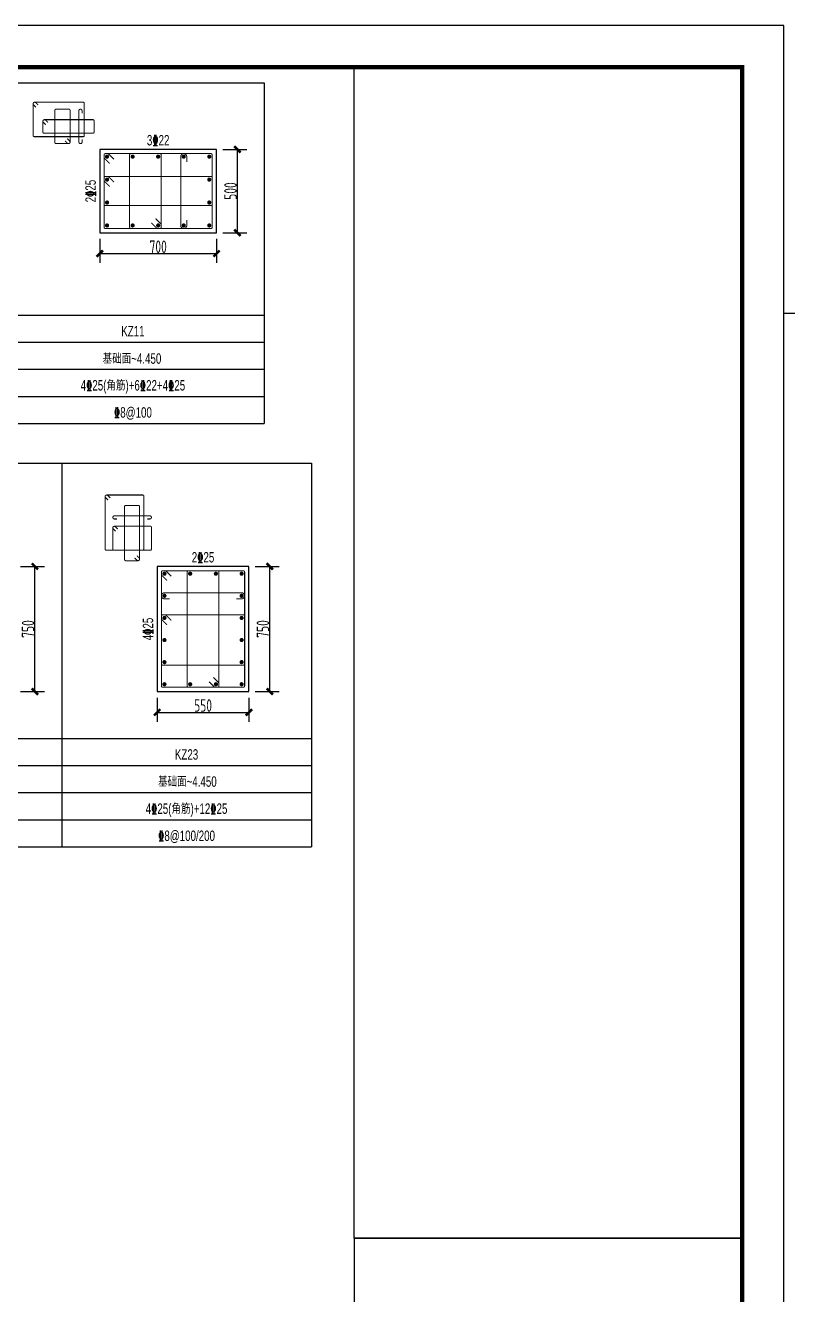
# Model space of a CAD drawing. Extents: x -695511 to 885008, y -751583 to -95266.
# Drawn here: x 311659 to 329928, y -266473 to -236036 of the extents above; entities that cross this region are included whole.
import ezdxf
from ezdxf.enums import TextEntityAlignment as Align

# ---------------------------------------------------------------- set-up
doc = ezdxf.new("R2010")
doc.units = 0
doc.header["$LTSCALE"] = 1000
doc.header["$MEASUREMENT"] = 0
for name, color, linetype in [('13', 13, 'Continuous'), ('14', 1, 'Continuous'), ('_0', 7, 'Continuous'), ('PUB_TITLE', 4, 'Continuous')]:
    doc.layers.add(name, color=color, linetype=linetype)
for name, color, linetype, lineweight in [('柱原位标注', 7, 'Continuous', 18), ('柱尺寸标注', 3, 'Continuous', 18), ('柱截面轮廓', 7, 'Continuous', 18), ('柱箍筋', 1, 'Continuous', 25), ('柱纵筋', 1, 'Continuous', 70), ('柱表文字', 7, 'Continuous', 18), ('柱表边线', 253, 'Continuous', 18)]:
    doc.layers.add(name, color=color, linetype=linetype, lineweight=lineweight)
doc.styles.add('_HZTXT', font='gs_txt.shx', dxfattribs={"width": 0.8, "bigfont": 'HZTXT.shx'})
doc.styles.add('HT', font='simhei.ttf', dxfattribs={"width": 0.7})
doc.styles.add('hztxt', font='romand_pkpm', dxfattribs={"bigfont": 'gbcbig'})
doc.styles.add('hztxt0', font='romans.shx', dxfattribs={"bigfont": 'gbcbig0.shx'})
doc.styles.get("Standard").update_dxf_attribs({"font": 'gbenor.shx', "bigfont": 'gbcbig.shx'})
doc.styles.add('宋体', font='simsun.ttc')
doc.styles.add('样式 1', font='GS_TXT.shx', dxfattribs={"width": 0.7, "height": 375, "bigfont": 'yjkchn.shx'})
doc.styles.add('盈建科标注', font='yjkeng.shx', dxfattribs={"width": 0.7, "height": 300, "bigfont": 'yjkchn.shx'})
doc.dimstyles.new('盈建科结构', dxfattribs={"dimscale": 150, "dimtxt": 2.5, "dimasz": 1, "dimexe": 1.5, "dimexo": 1.5, "dimgap": 1, "dimtad": 1, "dimdec": 0, "dimzin": 0, "dimdsep": 46, "dimtxsty": '盈建科标注', "dimblk": 'ARCHTICK', "dimcen": 0.09, "dimclrt": 7, "dimadec": 0, "dimazin": 0, "dimtfac": 1, "dimtdec": 4, "dimtix": 1, "dimtmove": 2, "dimatfit": 3, "dimfxl": 1, "dimtolj": 1, "dimtzin": 0, "dimarcsym": 0})

# ---------------------------------------------------------------- blocks, each defined once
blk = doc.blocks.new('弘吉车间2')
at = {"layer": '14'}
h = blk.add_hatch(dxfattribs=at)
h.set_pattern_fill('ANSI31', color=256, scale=100, angle=135, style=0)
h.set_pattern_definition([(180, (-226475.39, -78017.824), (-3e-15, -12.5), [])])
edge = h.paths.add_edge_path()
edge.add_line((-9011, 2855), (-9011, 2773))
edge.add_line((-9011, 2773), (-9152, 2773))
edge.add_line((-9152, 2773), (-9152, 3084))
edge.add_arc((-9062, 3084), 90, 90, 180, ccw=False)
edge.add_line((-9062, 3174), (-8271, 3174))
edge.add_arc((-8271, 3084), 90, 0, 90, ccw=False)
edge.add_line((-8181, 3084), (-8181, 2768))
edge.add_line((-8181, 2768), (-8311, 2768))
edge.add_line((-8311, 2768), (-8311, 2862))
edge.add_line((-8311, 2862), (-8282, 2862))
edge.add_line((-8282, 2862), (-8268, 2862))
edge.add_line((-8268, 2862), (-8268, 3074))
edge.add_line((-8268, 3074), (-9055, 3074))
edge.add_line((-9055, 3074), (-9055, 2855))
edge.add_line((-9055, 2855), (-9011, 2855))
h.paths.add_polyline_path([(-8629, 2622), (-8629, 3030), (-8321, 3030), (-8321, 2942), (-8535, 2942), (-8535, 2855), (-8362, 2855), (-8362, 2525), (-8542, 2525), (-8542, 2442), (-8320, 2442), (-8320, 2365), (-8628, 2365), (-8628, 2526), (-8697, 2526), (-8697, 2365), (-9006, 2365), (-9006, 2442), (-8784, 2442), (-8784, 2525), (-8963, 2525), (-8963, 2855), (-8790, 2855), (-8790, 2942), (-9004, 2942), (-9004, 3030), (-8697, 3030), (-8697, 2622)])
h.paths.add_polyline_path([(-8874, 2772), (-8776, 2772), (-8776, 2616), (-8874, 2616)], flags=16)
h.paths.add_polyline_path([(-8452, 2772), (-8549, 2772), (-8549, 2616), (-8452, 2616)], flags=16)
edge = h.paths.add_edge_path()
edge.add_line((-9011, 2525), (-9011, 2607))
edge.add_line((-9011, 2607), (-9152, 2607))
edge.add_line((-9152, 2607), (-9152, 2296))
edge.add_arc((-9062, 2296), 90, 180, 270)
edge.add_line((-9062, 2206), (-8271, 2206))
edge.add_arc((-8271, 2296), 90, 270, 360)
edge.add_line((-8181, 2296), (-8181, 2612))
edge.add_line((-8181, 2612), (-8311, 2612))
edge.add_line((-8311, 2612), (-8311, 2518))
edge.add_line((-8311, 2518), (-8282, 2518))
edge.add_line((-8282, 2518), (-8268, 2518))
edge.add_line((-8268, 2518), (-8268, 2306))
edge.add_line((-8268, 2306), (-9055, 2306))
edge.add_line((-9055, 2306), (-9055, 2525))
edge.add_line((-9055, 2525), (-9011, 2525))
for p, q in [((-9300, 29320), (-9300, 0)), ((-9300, 29320), (0, 29320)), ((-9300, 24820), (0, 24820)), ((-9300, 20320), (0, 20320)), ((-9300, 18320), (0, 18320)), ((-9300, 16320), (0, 16320)), ((-9300, 15320), (0, 15320)), ((-9300, 14320), (0, 14320)), ((-9300, 13320), (0, 13320)), ((-9300, 12320), (0, 12320)), ((-9300, 11320), (0, 11320)), ((-9300, 10320), (0, 10320)), ((-9300, 9320), (0, 9320)), ((-9300, 8320), (0, 8320)), ((-9300, 7320), (0, 7320)), ((-9300, 6320), (0, 6320)), ((-9300, 5320), (0, 5320)), ((-9300, 4320), (0, 4320)), ((-9300, 3320), (0, 3320)), ((-9300, 3320), (0, 3320))]:
    blk.add_line(p, q, dxfattribs=at)
for points in [[(-9300, 0), (0, 0), (0, 29320), (-9300, 29320)], [(-8874, 2772), (-8776, 2772), (-8776, 2616), (-8874, 2616)], [(-8452, 2772), (-8549, 2772), (-8549, 2616), (-8452, 2616)]]:
    blk.add_lwpolyline(points, close=True, dxfattribs=at)
for points in [[(-9011, 2855), (-9011, 2773), (-9152, 2773), (-9152, 3084, -0.414214), (-9062, 3174), (-8271, 3174, -0.414214), (-8181, 3084), (-8181, 2768), (-8311, 2768), (-8311, 2862), (-8282, 2862), (-8268, 2862), (-8268, 3074), (-9055, 3074), (-9055, 2855)], [(-9011, 2525), (-9011, 2607), (-9152, 2607), (-9152, 2296, 0.414214), (-9062, 2206), (-8271, 2206, 0.414214), (-8181, 2296), (-8181, 2612), (-8311, 2612), (-8311, 2518), (-8282, 2518), (-8268, 2518), (-8268, 2306), (-9055, 2306), (-9055, 2525)]]:
    blk.add_lwpolyline(points, format="xyb", close=True, dxfattribs=at)
blk.add_lwpolyline([(-8629, 2622), (-8629, 2622), (-8629, 3030), (-8321, 3030), (-8321, 2942), (-8535, 2942), (-8535, 2855), (-8362, 2855), (-8362, 2525), (-8542, 2525), (-8542, 2442), (-8320, 2442), (-8320, 2365), (-8628, 2365), (-8628, 2526), (-8697, 2526), (-8697, 2365), (-9006, 2365), (-9006, 2442), (-8784, 2442), (-8784, 2525), (-8963, 2525), (-8963, 2855), (-8790, 2855), (-8790, 2942), (-9004, 2942), (-9004, 3030), (-8697, 3030), (-8697, 2622), (-8629, 2622)], dxfattribs=at)
at = {"layer": '13', "color": 7, "style": '_HZTXT', "width": 0.85}
for s, height, p in [('佛山市天地元一净化设备有限公司', 417.91, (-6694, 19336)), ('净化智能装备总部项目-', 417.91, (-6750, 18616)), ('2号车间', 417.9, (-2815, 18616)), ('佛山市天地元一净化设备有限公司', 417.91, (-6282, 17179)), ('结 施', 400, (-6198, 14522)), ('GS-  /32', 400, (-6198, 13522)), ('第 1 版', 400, (-6198, 12522)), ('2025.09', 400, (-6166, 11522)), ('AT-FS25023E', 400, (-6166, 3522))]:
    blk.add_text(s, height=height, dxfattribs=at).set_placement(p)
at = {"layer": '13', "style": 'hztxt', "width": 0.7}
for s, p in [('建筑工程甲级设计证书号：A144002161', (-8015, 1568)), ('市政工程乙级设计证书号：A244002168', (-8015, 1144)), ('城乡规划编制乙级证书编号：粤自资规乙字23440110', (-8015, 639)), ('电话 Tel：020-84214629', (-8015, 159))]:
    blk.add_text(s, height=350, rotation=359.9997, dxfattribs=at).set_placement(p)
at = {"layer": '14'}
for s, height, style, width, p in [('注册章', 350, '宋体', 0.82, (-9173, 24949)), ('工程设计出图专用章', 350, '宋体', 0.82, (-9173, 20449)), ('项', 350, '宋体', 0.82, (-9176, 19220)), ('目', 350, '宋体', 0.82, (-8632, 19220)), ('名', 350, '宋体', 0.82, (-8081, 19220)), ('称', 350, '宋体', 0.82, (-7542, 19220)), ('兴', 350, '宋体', 0.82, (-9176, 17220)), ('建', 350, '宋体', 0.82, (-8632, 17220)), ('单', 350, '宋体', 0.82, (-8081, 17220)), ('位', 350, '宋体', 0.82, (-7542, 17220)), ('图      名', 350, '宋体', 0.82, (-9176, 15566)), ('图      别', 350, '宋体', 0.82, (-9176, 14566)), ('图      号', 350, '宋体', 0.82, (-9176, 13566)), ('版  本  号', 350, '宋体', 0.82, (-9176, 12566)), ('日      期', 350, '宋体', 0.82, (-9176, 11566)), ('制      图', 350, '宋体', 0.82, (-9176, 10566)), ('设      计', 350, '宋体', 0.82, (-9176, 9566)), ('专业负责人', 350, '宋体', 0.82, (-9176, 8566)), ('项目负责人', 350, '宋体', 0.82, (-9176, 7566)), ('专业校对人', 350, '宋体', 0.82, (-9149, 6566, -24845)), ('审  核  人', 350, '宋体', 0.82, (-9149, 5566, -24845)), ('审  定  人', 350, '宋体', 0.82, (-9149, 4566, -24845)), ('设  计  号', 350, '宋体', 0.82, (-9149, 3566, -24845)), ('广州亚泰建筑设计院有限公司', 480, 'HT', 0.8, (-8033, 2612))]:
    blk.add_text(s, height=height, dxfattribs=dict(at, style=style, width=width)).set_placement(p)
at = {"layer": '14', "width": 0.8}
blk.add_text('GUANGZHOU ASIA TOP ARCHITECTURAL DESIGNINSTITUTE CO.,LTD', height=198, rotation=359.9997, dxfattribs=at).set_placement((-7987, 2124, -24845))
at = {"layer": '14', "style": 'hztxt0'}
for s, p in [('电子文件名：', (-24105, -584)), ('图纸版权属设计单位所有，未经许可，外人及外单位不得翻印复制作为其他工程之用。', (-14838, -548))]:
    blk.add_text(s, height=450, rotation=359.9997, dxfattribs=at).set_placement(p)
blk = doc.blocks.new('_ArchTick')
at = {"color": 0, "linetype": 'ByBlock', "const_width": 0.4}
blk.add_lwpolyline([(-0.5, -0.5), (0.5, 0.5)], dxfattribs=at)
blk = doc.blocks.new('*D312')
at = {"layer": 'Defpoints', "color": 0, "transparency": 16777216}
for p in [(313441, -241009), (316241, -241009), (316241, -241509)]:
    blk.add_point(p, dxfattribs=at)
at = {"layer": '柱尺寸标注', "color": 0, "lineweight": -2, "transparency": 16777216}
for p, q in [((313441, -241159), (313441, -241734)), ((316241, -241159), (316241, -241734)), ((313441, -241509), (316241, -241509))]:
    blk.add_line(p, q, dxfattribs=at)
at = {"layer": '柱尺寸标注', "color": 0, "linetype": 'ByBlock', "lineweight": -2, "transparency": 16777216, "xscale": 150, "yscale": 150, "zscale": 150, "rotation": 180}
blk.add_blockref('_ArchTick', (313441, -241509), dxfattribs=at)
at = {"layer": '柱尺寸标注', "color": 0, "linetype": 'ByBlock', "lineweight": -2, "transparency": 16777216, "xscale": 150, "yscale": 150, "zscale": 150}
blk.add_blockref('_ArchTick', (316241, -241509), dxfattribs=at)
at = {"layer": '柱尺寸标注', "color": 7, "lineweight": 18, "transparency": 16777216, "insert": (314841, -241344), "char_height": 300, "attachment_point": 5, "style": '盈建科标注'}
blk.add_mtext('\\A1;700', dxfattribs=at)
blk = doc.blocks.new('*D313')
at = {"layer": 'Defpoints', "color": 0, "transparency": 16777216}
for p in [(316241, -239009), (316741, -239009), (316241, -241009)]:
    blk.add_point(p, dxfattribs=at)
at = {"layer": '柱尺寸标注', "color": 0, "lineweight": -2, "transparency": 16777216}
for p, q in [((316391, -239009), (316966, -239009)), ((316741, -241009), (316741, -239009)), ((316391, -241009), (316966, -241009))]:
    blk.add_line(p, q, dxfattribs=at)
at = {"layer": '柱尺寸标注', "color": 0, "linetype": 'ByBlock', "lineweight": -2, "transparency": 16777216, "xscale": 150, "yscale": 150, "zscale": 150}
for p, rotation in [((316741, -239009), 90), ((316741, -241009), 270)]:
    blk.add_blockref('_ArchTick', p, dxfattribs=dict(at, rotation=rotation))
at = {"layer": '柱尺寸标注', "color": 7, "lineweight": 18, "transparency": 16777216, "insert": (316576, -240009), "char_height": 300, "attachment_point": 5, "rotation": 90, "style": '盈建科标注'}
blk.add_mtext('\\A1;500', dxfattribs=at)
blk = doc.blocks.new('*D327')
at = {"layer": 'Defpoints', "color": 0, "transparency": 16777216}
for p in [(311388, -249011), (311888, -249011), (311388, -252011)]:
    blk.add_point(p, dxfattribs=at)
at = {"layer": '柱尺寸标注', "color": 0, "lineweight": -2, "transparency": 16777216}
for p, q in [((311538, -249011), (312113, -249011)), ((311888, -252011), (311888, -249011)), ((311538, -252011), (312113, -252011))]:
    blk.add_line(p, q, dxfattribs=at)
at = {"layer": '柱尺寸标注', "color": 0, "linetype": 'ByBlock', "lineweight": -2, "transparency": 16777216, "xscale": 150, "yscale": 150, "zscale": 150}
for p, rotation in [((311888, -249011), 90), ((311888, -252011), 270)]:
    blk.add_blockref('_ArchTick', p, dxfattribs=dict(at, rotation=rotation))
at = {"layer": '柱尺寸标注', "color": 7, "lineweight": 18, "transparency": 16777216, "insert": (311723, -250511), "char_height": 300, "attachment_point": 5, "rotation": 90, "style": '盈建科标注'}
blk.add_mtext('\\A1;750', dxfattribs=at)
blk = doc.blocks.new('*D328')
at = {"layer": 'Defpoints', "color": 0, "transparency": 16777216}
for p in [(314817, -252011), (317017, -252011), (317017, -252511)]:
    blk.add_point(p, dxfattribs=at)
at = {"layer": '柱尺寸标注', "color": 0, "lineweight": -2, "transparency": 16777216}
for p, q in [((314817, -252161), (314817, -252736)), ((317017, -252161), (317017, -252736)), ((314817, -252511), (317017, -252511))]:
    blk.add_line(p, q, dxfattribs=at)
at = {"layer": '柱尺寸标注', "color": 0, "linetype": 'ByBlock', "lineweight": -2, "transparency": 16777216, "xscale": 150, "yscale": 150, "zscale": 150, "rotation": 180}
blk.add_blockref('_ArchTick', (314817, -252511), dxfattribs=at)
at = {"layer": '柱尺寸标注', "color": 0, "linetype": 'ByBlock', "lineweight": -2, "transparency": 16777216, "xscale": 150, "yscale": 150, "zscale": 150}
blk.add_blockref('_ArchTick', (317017, -252511), dxfattribs=at)
at = {"layer": '柱尺寸标注', "color": 7, "lineweight": 18, "transparency": 16777216, "insert": (315917, -252346), "char_height": 300, "attachment_point": 5, "style": '盈建科标注'}
blk.add_mtext('\\A1;550', dxfattribs=at)
blk = doc.blocks.new('*D329')
at = {"layer": 'Defpoints', "color": 0, "transparency": 16777216}
for p in [(317017, -249011), (317517, -249011), (317017, -252011)]:
    blk.add_point(p, dxfattribs=at)
at = {"layer": '柱尺寸标注', "color": 0, "lineweight": -2, "transparency": 16777216}
for p, q in [((317167, -249011), (317742, -249011)), ((317517, -252011), (317517, -249011)), ((317167, -252011), (317742, -252011))]:
    blk.add_line(p, q, dxfattribs=at)
at = {"layer": '柱尺寸标注', "color": 0, "linetype": 'ByBlock', "lineweight": -2, "transparency": 16777216, "xscale": 150, "yscale": 150, "zscale": 150}
for p, rotation in [((317517, -249011), 90), ((317517, -252011), 270)]:
    blk.add_blockref('_ArchTick', p, dxfattribs=dict(at, rotation=rotation))
at = {"layer": '柱尺寸标注', "color": 7, "lineweight": 18, "transparency": 16777216, "insert": (317352, -250511), "char_height": 300, "attachment_point": 5, "rotation": 90, "style": '盈建科标注'}
blk.add_mtext('\\A1;750', dxfattribs=at)

msp = doc.modelspace()

# ---------------------------------------------------------------- linework, layer by layer
at = {"layer": '14'}
msp.add_line((319537.5, -265116.5), (319537.5, -237036.5), dxfattribs=at)
at = {"layer": 'PUB_TITLE'}
for points in [[(245737.5, -295436.5), (329837.5, -295436.5), (329837.5, -236036.5), (245737.5, -236036.5)], [(329837.5, -295436.5), (329837.5, -242936.5), (404087.5, -242936.5), (404087.5, -295436.5)]]:
    msp.add_lwpolyline(points, close=True, dxfattribs=at)
at = {"layer": 'PUB_TITLE', "const_width": 100}
msp.add_lwpolyline([(248237.5, -294436.5), (328837.5, -294436.5), (328837.5, -237036.5), (248237.5, -237036.5)], close=True, dxfattribs=at)
at = {"layer": '柱截面轮廓', "lineweight": 18}
for points in [[(316241.2, -239009.4), (313441.2, -239009.4), (313441.2, -241009.4), (316241.2, -241009.4)], [(317016.6, -249010.8), (314816.6, -249010.8), (314816.6, -252010.8), (317016.6, -252010.8)]]:
    msp.add_lwpolyline(points, close=True, dxfattribs=at)
at = {"layer": '柱箍筋', "lineweight": 25, "const_width": 25}
for points in [[(311965.9, -237947.8), (311909.3, -237891.2, 0.6681786), (311845.3, -237917.7), (311845.3, -238680.2, 0.4142136), (311870.3, -238705.2), (313045.3, -238705.2, 0.4142136), (313070.3, -238680.2), (313070.3, -237905.2, 0.4142136), (313045.3, -237880.2), (311882.8, -237880.2, 0.6681786), (311856.3, -237944.2), (311912.9, -238000.8)], [(312146.2, -238417.5), (312089.6, -238360.9, -0.6681786), (312116.2, -238296.9), (313278.7, -238296.9, -0.4142136), (313303.7, -238321.9), (313303.7, -238596.9, -0.4142136), (313278.7, -238621.9), (312103.7, -238621.9, -0.4142136), (312078.7, -238596.9), (312078.7, -238334.4, -0.6681786), (312142.7, -238307.9), (312199.2, -238364.4)], [(312608.1, -238804.3), (312664.6, -238860.9, 0.6681786), (312728.7, -238834.4), (312728.7, -238071.9, 0.4142136), (312703.7, -238046.9), (312391.2, -238046.9, 0.4142136), (312366.2, -238071.9), (312366.2, -238846.9, 0.4142136), (312391.2, -238871.9), (312691.2, -238871.9, 0.6681786), (312717.7, -238807.9), (312661.1, -238751.3)], [(313016.2, -238770.4), (313016.2, -238834.4, -1), (312941.2, -238834.4), (312941.2, -238084.4, -1), (313016.2, -238084.4), (313016.2, -238148.4)], [(313780.6, -239246.2), (313655.3, -239121, 0.1989124), (313633.2, -239111.9), (313574.9, -239111.9, 0.4142136), (313543.7, -239143.1), (313543.7, -240875.6, 0.4142136), (313574.9, -240906.9), (316107.4, -240906.9, 0.4142136), (316138.7, -240875.6), (316138.7, -239143.1, 0.4142136), (316107.4, -239111.9), (313574.9, -239111.9, 0.4142136), (313543.7, -239143.1), (313543.7, -239201.5, 0.1989124), (313552.8, -239223.6), (313678, -239348.8)], [(314676.8, -240772.5), (314802, -240897.7, 0.1989124), (314824.1, -240906.9), (314882.4, -240906.9, 0.4142136), (314913.7, -240875.6), (314913.7, -239143.1, 0.4142136), (314882.4, -239111.9), (314187.4, -239111.9, 0.4142136), (314156.2, -239143.1), (314156.2, -240875.6, 0.4142136), (314187.4, -240906.9), (314882.4, -240906.9, 0.4142136), (314913.7, -240875.6), (314913.7, -240817.3, 0.1989124), (314904.5, -240795.2), (314779.3, -240670)], [(315526.2, -240706.4), (315526.2, -240834.4, -1), (315381.2, -240834.4), (315381.2, -239184.4, -1), (315526.2, -239184.4), (315526.2, -239312.4)], [(313678, -239898.8), (313552.8, -239773.6, -0.1989124), (313543.7, -239751.5), (313543.7, -239693.1, -0.4142136), (313574.9, -239661.9), (316107.4, -239661.9, -0.4142136), (316138.7, -239693.1), (316138.7, -240325.6, -0.4142136), (316107.4, -240356.9), (313574.9, -240356.9, -0.4142136), (313543.7, -240325.6), (313543.7, -239693.1, -0.4142136), (313574.9, -239661.9), (313633.2, -239661.9, -0.1989124), (313655.3, -239671), (313780.6, -239796.2)], [(313691.4, -247365.9), (313634.8, -247309.3, 0.6681786), (313570.8, -247335.8), (313570.8, -248598.3, 0.4142136), (313595.8, -248623.3), (314470.8, -248623.3, 0.4142136), (314495.8, -248598.3), (314495.8, -247323.3, 0.4142136), (314470.8, -247298.3), (313608.3, -247298.3, 0.6681786), (313581.8, -247362.4), (313638.3, -247418.9)], [(314275.2, -248805.8), (314331.8, -248862.4, 0.6681786), (314395.8, -248835.8), (314395.8, -247573.3, 0.4142136), (314370.8, -247548.3), (314062.4, -247548.3, 0.4142136), (314037.4, -247573.3), (314037.4, -248848.3, 0.4142136), (314062.4, -248873.3), (314358.3, -248873.3, 0.6681786), (314384.8, -248809.3), (314328.2, -248752.7)], [(313855.6, -247873.3), (313791.6, -247873.3, -1), (313791.6, -247798.3), (314641.6, -247798.3, -1), (314641.6, -247873.3), (314577.6, -247873.3)], [(313821.7, -248168.9), (313765.1, -248112.4, -0.6681786), (313791.6, -248048.3), (314654.1, -248048.3, -0.4142136), (314679.1, -248073.3), (314679.1, -248598.3, -0.4142136), (314654.1, -248623.3), (313779.1, -248623.3, -0.4142136), (313754.1, -248598.3), (313754.1, -248085.8, -0.6681786), (313818.1, -248059.3), (313874.7, -248115.9)], [(315156, -249247.7), (315030.8, -249122.5, 0.1989124), (315008.7, -249113.3), (314950.4, -249113.3, 0.4142136), (314919.1, -249144.6), (314919.1, -251877.1, 0.4142136), (314950.4, -251908.3), (316882.9, -251908.3, 0.4142136), (316914.1, -251877.1), (316914.1, -249144.6, 0.4142136), (316882.9, -249113.3), (314950.4, -249113.3, 0.4142136), (314919.1, -249144.6), (314919.1, -249202.9, 0.1989124), (314928.3, -249225), (315053.5, -249350.2)], [(316060.5, -251774), (316185.8, -251899.2, 0.1989124), (316207.9, -251908.3), (316266.2, -251908.3, 0.4142136), (316297.4, -251877.1), (316297.4, -249144.6, 0.4142136), (316266.2, -249113.3), (315567, -249113.3, 0.4142136), (315535.8, -249144.6), (315535.8, -251877.1, 0.4142136), (315567, -251908.3), (316266.2, -251908.3, 0.4142136), (316297.4, -251877.1), (316297.4, -251818.7, 0.1989124), (316288.3, -251796.7), (316163.1, -251671.4)], [(315119.6, -249788.3), (314991.6, -249788.3, -1), (314991.6, -249643.3), (316841.6, -249643.3, -1), (316841.6, -249788.3), (316713.6, -249788.3)], [(315053.5, -250410.2), (314928.3, -250285, -0.1989124), (314919.1, -250262.9), (314919.1, -250204.6, -0.4142136), (314950.4, -250173.3), (316882.9, -250173.3, -0.4142136), (316914.1, -250204.6), (316914.1, -251347.1, -0.4142136), (316882.9, -251378.3), (314950.4, -251378.3, -0.4142136), (314919.1, -251347.1), (314919.1, -250204.6, -0.4142136), (314950.4, -250173.3), (315008.7, -250173.3, -0.1989124), (315030.8, -250182.5), (315156, -250307.7)]]:
    msp.add_lwpolyline(points, format="xyb", dxfattribs=at)
at = {"layer": '柱纵筋', "lineweight": 70, "const_width": 50}
for points in [[(313641.2, -239184.4, 1), (313591.2, -239184.4, 1)], [(316091.2, -239184.4, 1), (316041.2, -239184.4, 1)], [(313641.2, -239734.4, 1), (313591.2, -239734.4, 1)], [(316091.2, -239734.4, 1), (316041.2, -239734.4, 1)], [(313641.2, -240284.4, 1), (313591.2, -240284.4, 1)], [(316091.2, -240284.4, 1), (316041.2, -240284.4, 1)], [(313641.2, -240834.4, 1), (313591.2, -240834.4, 1)], [(316091.2, -240834.4, 1), (316041.2, -240834.4, 1)], [(315016.6, -249185.8, 1), (314966.6, -249185.8, 1)], [(316866.6, -249185.8, 1), (316816.6, -249185.8, 1)], [(315016.6, -249715.8, 1), (314966.6, -249715.8, 1)], [(316866.6, -249715.8, 1), (316816.6, -249715.8, 1)], [(315016.6, -250245.8, 1), (314966.6, -250245.8, 1)], [(316866.6, -250245.8, 1), (316816.6, -250245.8, 1)], [(315016.6, -250775.8, 1), (314966.6, -250775.8, 1)], [(316866.6, -250775.8, 1), (316816.6, -250775.8, 1)], [(315016.6, -251305.8, 1), (314966.6, -251305.8, 1)], [(316866.6, -251305.8, 1), (316816.6, -251305.8, 1)], [(315016.6, -251835.8, 1), (314966.6, -251835.8, 1)], [(316866.6, -251835.8, 1), (316816.6, -251835.8, 1)]]:
    msp.add_lwpolyline(points, format="xyb", close=True, dxfattribs=at)
at = {"layer": '柱纵筋', "lineweight": 35, "const_width": 50}
for points in [[(314253.7, -239184.4, 1), (314203.7, -239184.4, 1)], [(314866.2, -239184.4, 1), (314816.2, -239184.4, 1)], [(315478.7, -239184.4, 1), (315428.7, -239184.4, 1)], [(314253.7, -240834.4, 1), (314203.7, -240834.4, 1)], [(314866.2, -240834.4, 1), (314816.2, -240834.4, 1)], [(315478.7, -240834.4, 1), (315428.7, -240834.4, 1)], [(315633.3, -249185.8, 1), (315583.3, -249185.8, 1)], [(316249.9, -249185.8, 1), (316199.9, -249185.8, 1)], [(315633.3, -251835.8, 1), (315583.3, -251835.8, 1)], [(316249.9, -251835.8, 1), (316199.9, -251835.8, 1)]]:
    msp.add_lwpolyline(points, format="xyb", close=True, dxfattribs=at)
at = {"layer": '柱表边线', "lineweight": 18}
for p, q in [((311090.7, -237412.8), (317381.6, -237412.8)), ((317381.6, -237412.8), (317381.6, -242984.4)), ((317381.6, -237412.8), (317381.6, -242984.4)), ((311090.7, -242984.4), (317381.6, -242984.4)), ((317381.6, -242984.4), (317381.6, -243634.4)), ((317381.6, -242984.4), (317381.6, -243634.4)), ((311090.7, -243634.4), (317381.6, -243634.4)), ((317381.6, -243634.4), (317381.6, -244284.4)), ((317381.6, -243634.4), (317381.6, -244284.4)), ((311090.7, -244284.4), (317381.6, -244284.4)), ((317381.6, -244284.4), (317381.6, -244934.4)), ((317381.6, -244284.4), (317381.6, -244934.4)), ((311090.7, -244934.4), (317381.6, -244934.4)), ((317381.6, -244934.4), (317381.6, -245584.4)), ((317381.6, -244934.4), (317381.6, -245584.4)), ((311090.7, -245584.4), (317381.6, -245584.4)), ((307258, -246535.8), (312528.9, -246535.8)), ((312528.9, -246535.8), (312528.9, -253135.8)), ((312528.9, -246535.8), (312528.9, -253135.8)), ((312528.9, -246535.8), (312528.9, -253135.8)), ((312528.9, -246535.8), (312528.9, -253135.8)), ((312528.9, -246535.8), (318514.3, -246535.8)), ((318514.3, -246535.8), (318514.3, -253135.8)), ((318514.3, -246535.8), (318514.3, -253135.8)), ((307258, -253135.8), (312528.9, -253135.8)), ((312528.9, -253135.8), (312528.9, -253785.8)), ((312528.9, -253135.8), (312528.9, -253785.8)), ((312528.9, -253135.8), (312528.9, -253785.8)), ((312528.9, -253135.8), (318514.3, -253135.8)), ((312528.9, -253135.8), (312528.9, -253785.8)), ((318514.3, -253135.8), (318514.3, -253785.8)), ((318514.3, -253135.8), (318514.3, -253785.8)), ((307258, -253785.8), (312528.9, -253785.8)), ((312528.9, -253785.8), (312528.9, -254435.8)), ((312528.9, -253785.8), (312528.9, -254435.8)), ((312528.9, -253785.8), (312528.9, -254435.8)), ((312528.9, -253785.8), (318514.3, -253785.8)), ((312528.9, -253785.8), (312528.9, -254435.8)), ((318514.3, -253785.8), (318514.3, -254435.8)), ((318514.3, -253785.8), (318514.3, -254435.8)), ((307258, -254435.8), (312528.9, -254435.8)), ((312528.9, -254435.8), (312528.9, -255085.8)), ((312528.9, -254435.8), (312528.9, -255085.8)), ((312528.9, -254435.8), (312528.9, -255085.8)), ((312528.9, -254435.8), (318514.3, -254435.8)), ((312528.9, -254435.8), (312528.9, -255085.8)), ((318514.3, -254435.8), (318514.3, -255085.8)), ((318514.3, -254435.8), (318514.3, -255085.8)), ((307258, -255085.8), (312528.9, -255085.8)), ((312528.9, -255085.8), (312528.9, -255735.8)), ((312528.9, -255085.8), (312528.9, -255735.8)), ((312528.9, -255085.8), (312528.9, -255735.8)), ((312528.9, -255085.8), (318514.3, -255085.8)), ((312528.9, -255085.8), (312528.9, -255735.8)), ((318514.3, -255085.8), (318514.3, -255735.8)), ((318514.3, -255085.8), (318514.3, -255735.8)), ((307258, -255735.8), (312528.9, -255735.8)), ((312528.9, -255735.8), (318514.3, -255735.8))]:
    msp.add_line(p, q, dxfattribs=at)

# ---------------------------------------------------------------- block references
at = {"layer": '_0'}
msp.add_blockref('弘吉车间2', (328837.5, -294436.5), dxfattribs=at)

# ---------------------------------------------------------------- texts
at = {"layer": '柱原位标注', "style": '样式 1', "width": 0.7}
for s, p in [('3%%13222', (314841.2, -238989.4)), ('2%%13225', (315916.6, -248990.8))]:
    msp.add_text(s, height=250, dxfattribs=at).set_placement(p, align=Align.BOTTOM_CENTER)
for s, p in [('2%%13225', (313421.2, -240009.4)), ('4%%13225', (314796.6, -250510.8))]:
    msp.add_text(s, height=250, rotation=90, dxfattribs=at).set_placement(p, align=Align.BOTTOM_CENTER)
at = {"layer": '柱表文字', "style": '样式 1', "width": 0.7}
for s, p in [('KZ11', (314236.2, -243367.9)), ('基础面~4.450', (314214.7, -244026.3)), ('4%%13225(角筋)+6%%13222+4%%13225', (314236.2, -244667.9)), ('%%1328@100', (314236.2, -245317.9)), ('KZ23', (315521.6, -253519.3)), ('基础面~4.450', (315542.4, -254169.3)), ('4%%13225(角筋)+12%%13225', (315521.6, -254819.3)), ('%%1328@100/200', (315521.6, -255469.3))]:
    msp.add_text(s, height=250, dxfattribs=at).set_placement(p, align=Align.MIDDLE_CENTER)

# ---------------------------------------------------------------- dimensions: what is measured, and where the dimension line sits
at = {"layer": '柱尺寸标注', "lineweight": 18}
for p1, p2, picture, middle in [((316241.2, -241009.4), (316241.2, -239009.4), '*D313', (316576.2, -240009.4)), ((313441.2, -241009.4), (316241.2, -241009.4), '*D312', (314841.2, -241344.4)), ((311388.4, -252010.8), (311388.4, -249010.8), '*D327', (311723.4, -250510.8)), ((317016.6, -252010.8), (317016.6, -249010.8), '*D329', (317351.6, -250510.8)), ((314816.6, -252010.8), (317016.6, -252010.8), '*D328', (315916.6, -252345.8))]:
    dim = msp.add_aligned_dim(p1=p1, p2=p2, distance=-500, dimstyle='盈建科结构', override={"dimexo": 1, "dimgap": 0.1, "dimlfac": 0.25, "dimrnd": 5}, dxfattribs=at)
    dim.commit()
    dim.dimension.update_dxf_attribs({"geometry": picture, "text_midpoint": middle})

doc.saveas('drawing.dxf')
